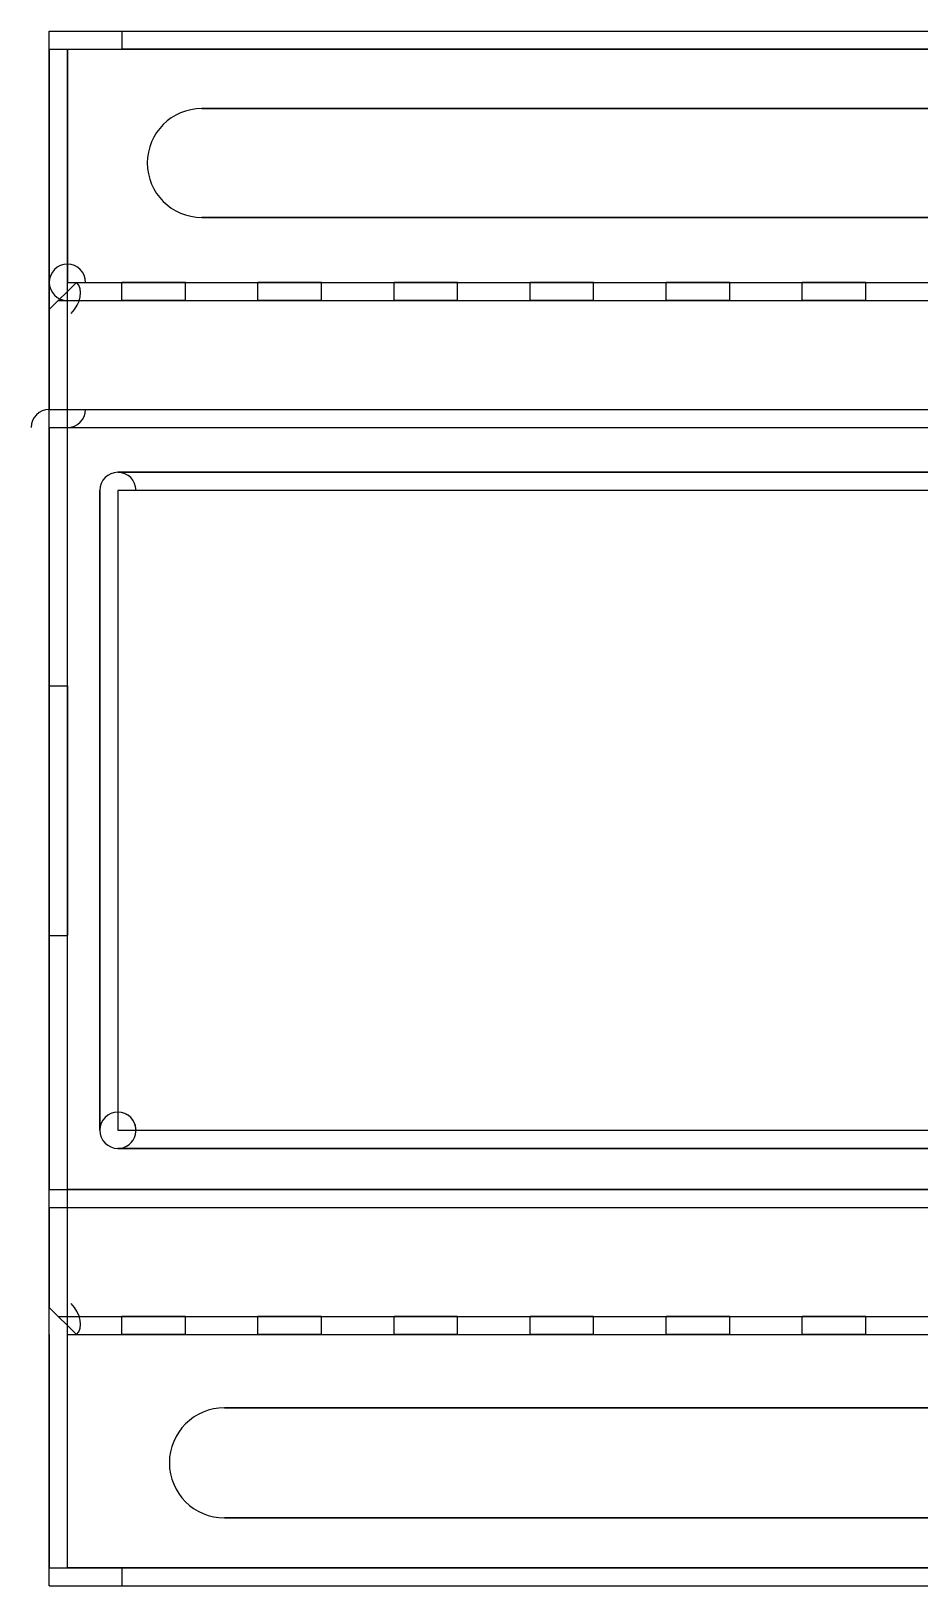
# Model space of a CAD drawing. Header units: millimetres. Extents: x -1 to 101, y -51 to 35.
# Drawn here: x -1 to 48, y -50.6 to 35.1 of the extents above; entities that cross this region are included whole.
import ezdxf

# ---------------------------------------------------------------- set-up
doc = ezdxf.new("R2010")
doc.units = ezdxf.units.MM
doc.layers.add('Pocket005', color=7, linetype='CONTINUOUS')

msp = doc.modelspace()

# ---------------------------------------------------------------- linework, layer by layer
at = {"layer": 'Pocket005'}
for p, q in [((0, -50.582), (0, 35.118)), ((0, 35.118), (0, 35.118, 17)), ((0, -50.582), (0, 35.118)), ((0, 35.118), (4, 35.118)), ((0, 35.118), (0, 35.118, 17)), ((0, 35.118, 17), (100, 35.118, 17)), ((0, 35.118), (4, 35.118)), ((0, 35.118, 17), (100, 35.118, 17)), ((4, 35.118), (4, 34.118)), ((4, 35.118), (4, 35.118, 11.6)), ((4, 35.118, 11.6), (95.85, 35.118, 11.6)), ((4, 35.118), (4, 35.118, 11.6)), ((4, 35.118, 11.6), (4, 34.118, 11.6)), ((4, 35.118), (4, 34.118)), ((4, 35.118, 11.6), (95.85, 35.118, 11.6)), ((4, 35.118, 11.6), (4, 34.118, 11.6)), ((0, 34.118, 18), (0, 21.268, 18)), ((0, 34.118, 18), (100, 34.118, 18)), ((0, 34.118, 18), (0, 21.268, 18)), ((0, 34.118, 18), (100, 34.118, 18)), ((1, 34.118), (4, 34.118)), ((1, -49.582), (1, 34.118)), ((1, 34.118), (1, 34.118, 17)), ((1, 34.118, 17), (99, 34.118, 17)), ((1, 34.118), (4, 34.118)), ((1, -49.582), (1, 34.118)), ((1, 34.118), (1, 34.118, 17)), ((1, 34.118, 17), (1, 21.268, 17)), ((1, 34.118, 17), (1, 21.268, 17)), ((1, 34.118, 17), (99, 34.118, 17)), ((4, 34.118, 11.6), (4, 34.118)), ((95.85, 34.118, 11.6), (4, 34.118, 11.6)), ((4, 34.118, 11.6), (4, 34.118)), ((95.85, 34.118, 11.6), (4, 34.118, 11.6)), ((8.4, 30.848, 18), (92.916, 30.848, 18)), ((8.4, 30.848, 18), (92.916, 30.848, 18)), ((92.916, 30.848, 17), (8.4, 30.848, 17)), ((8.4, 30.848, 18), (8.4, 30.848, 17)), ((8.4, 30.848, 18), (8.4, 30.848, 17)), ((92.916, 30.848, 17), (8.4, 30.848, 17)), ((8.4, 24.852, 18), (92.916, 24.852, 18)), ((8.4, 24.852, 18), (92.916, 24.852, 18)), ((92.916, 24.852, 17), (8.4, 24.852, 17)), ((8.4, 24.852, 18), (8.4, 24.852, 17)), ((8.4, 24.852, 18), (8.4, 24.852, 17)), ((92.916, 24.852, 17), (8.4, 24.852, 17)), ((0, 21.268, 18), (0, 19.768, 18)), ((0, 21.268, 18), (0, 19.768, 18)), ((0, 19.768, 18), (1.5, 21.268, 18)), ((0, 19.768, 18), (1.5, 21.268, 18)), ((1, 21.268, 17), (99, 21.268, 17)), ((1, 21.268, 17), (99, 21.268, 17)), ((1.5, 21.268, 18), (98.5, 21.268, 18)), ((1.5, 21.268, 18), (1.5, 21.268, 36)), ((1.5, 21.268, 18), (1.5, 21.268, 36)), ((1.5, 21.268, 36), (98.5, 21.268, 36)), ((1.5, 21.268, 18), (98.5, 21.268, 18)), ((1.5, 21.268, 36), (98.5, 21.268, 36)), ((4, 21.268, 33.031), (4, 21.268, 20.031)), ((4, 21.268, 20.031), (7.5, 21.268, 20.031)), ((7.5, 21.268, 33.031), (4, 21.268, 33.031)), ((4, 20.268, 20.031), (4, 21.268, 20.031)), ((4, 21.268, 33.031), (4, 21.268, 20.031)), ((4, 20.268, 33.031), (4, 21.268, 33.031)), ((4, 21.268, 20.031), (7.5, 21.268, 20.031)), ((4, 20.268, 20.031), (4, 21.268, 20.031)), ((4, 20.268, 33.031), (4, 21.268, 33.031)), ((7.5, 21.268, 33.031), (4, 21.268, 33.031)), ((7.5, 21.268, 20.031), (7.5, 21.268, 33.031)), ((7.5, 20.268, 20.031), (7.5, 21.268, 20.031)), ((7.5, 20.268, 33.031), (7.5, 21.268, 33.031)), ((7.5, 21.268, 20.031), (7.5, 21.268, 33.031)), ((7.5, 20.268, 20.031), (7.5, 21.268, 20.031)), ((7.5, 20.268, 33.031), (7.5, 21.268, 33.031)), ((11.5, 21.268, 32.696), (11.5, 21.268, 19.696)), ((11.5, 21.268, 19.696), (15, 21.268, 19.696)), ((15, 21.268, 32.696), (11.5, 21.268, 32.696)), ((11.5, 20.268, 19.696), (11.5, 21.268, 19.696)), ((11.5, 21.268, 32.696), (11.5, 21.268, 19.696)), ((11.5, 20.268, 32.696), (11.5, 21.268, 32.696)), ((11.5, 21.268, 19.696), (15, 21.268, 19.696)), ((11.5, 20.268, 19.696), (11.5, 21.268, 19.696)), ((11.5, 20.268, 32.696), (11.5, 21.268, 32.696)), ((15, 21.268, 32.696), (11.5, 21.268, 32.696)), ((15, 21.268, 19.696), (15, 21.268, 32.696)), ((15, 20.268, 19.696), (15, 21.268, 19.696)), ((15, 20.268, 32.696), (15, 21.268, 32.696)), ((15, 21.268, 19.696), (15, 21.268, 32.696)), ((15, 20.268, 19.696), (15, 21.268, 19.696)), ((15, 20.268, 32.696), (15, 21.268, 32.696)), ((19, 21.268, 33.09), (19, 21.268, 20.09)), ((19, 21.268, 20.09), (22.5, 21.268, 20.09)), ((22.5, 21.268, 33.09), (19, 21.268, 33.09)), ((19, 20.268, 20.09), (19, 21.268, 20.09)), ((19, 21.268, 33.09), (19, 21.268, 20.09)), ((19, 20.268, 33.09), (19, 21.268, 33.09)), ((19, 21.268, 20.09), (22.5, 21.268, 20.09)), ((19, 20.268, 20.09), (19, 21.268, 20.09)), ((19, 20.268, 33.09), (19, 21.268, 33.09)), ((22.5, 21.268, 33.09), (19, 21.268, 33.09)), ((22.5, 21.268, 20.09), (22.5, 21.268, 33.09)), ((22.5, 20.268, 20.09), (22.5, 21.268, 20.09)), ((22.5, 20.268, 33.09), (22.5, 21.268, 33.09)), ((22.5, 21.268, 20.09), (22.5, 21.268, 33.09)), ((22.5, 20.268, 20.09), (22.5, 21.268, 20.09)), ((22.5, 20.268, 33.09), (22.5, 21.268, 33.09)), ((26.5, 21.268, 32.696), (26.5, 21.268, 19.696)), ((26.5, 21.268, 19.696), (30, 21.268, 19.696)), ((30, 21.268, 32.696), (26.5, 21.268, 32.696)), ((26.5, 20.268, 19.696), (26.5, 21.268, 19.696)), ((26.5, 21.268, 32.696), (26.5, 21.268, 19.696)), ((26.5, 20.268, 32.696), (26.5, 21.268, 32.696)), ((26.5, 21.268, 19.696), (30, 21.268, 19.696)), ((26.5, 20.268, 19.696), (26.5, 21.268, 19.696)), ((26.5, 20.268, 32.696), (26.5, 21.268, 32.696)), ((30, 21.268, 32.696), (26.5, 21.268, 32.696)), ((30, 21.268, 19.696), (30, 21.268, 32.696)), ((30, 20.268, 19.696), (30, 21.268, 19.696)), ((30, 20.268, 32.696), (30, 21.268, 32.696)), ((30, 21.268, 19.696), (30, 21.268, 32.696)), ((30, 20.268, 19.696), (30, 21.268, 19.696)), ((30, 20.268, 32.696), (30, 21.268, 32.696)), ((34, 21.268, 32.872), (34, 21.268, 19.872)), ((34, 21.268, 19.872), (37.5, 21.268, 19.872)), ((37.5, 21.268, 32.872), (34, 21.268, 32.872)), ((34, 20.268, 19.872), (34, 21.268, 19.872)), ((34, 21.268, 32.872), (34, 21.268, 19.872)), ((34, 20.268, 32.872), (34, 21.268, 32.872)), ((34, 21.268, 19.872), (37.5, 21.268, 19.872)), ((34, 20.268, 19.872), (34, 21.268, 19.872)), ((34, 20.268, 32.872), (34, 21.268, 32.872)), ((37.5, 21.268, 32.872), (34, 21.268, 32.872)), ((37.5, 21.268, 19.872), (37.5, 21.268, 32.872)), ((37.5, 20.268, 19.872), (37.5, 21.268, 19.872)), ((37.5, 20.268, 32.872), (37.5, 21.268, 32.872)), ((37.5, 21.268, 19.872), (37.5, 21.268, 32.872)), ((37.5, 20.268, 19.872), (37.5, 21.268, 19.872)), ((37.5, 20.268, 32.872), (37.5, 21.268, 32.872)), ((41.5, 21.268, 32.872), (41.5, 21.268, 19.872)), ((41.5, 21.268, 19.872), (45, 21.268, 19.872)), ((45, 21.268, 32.872), (41.5, 21.268, 32.872)), ((41.5, 20.268, 19.872), (41.5, 21.268, 19.872)), ((41.5, 21.268, 32.872), (41.5, 21.268, 19.872)), ((41.5, 20.268, 32.872), (41.5, 21.268, 32.872)), ((41.5, 21.268, 19.872), (45, 21.268, 19.872)), ((41.5, 20.268, 19.872), (41.5, 21.268, 19.872)), ((41.5, 20.268, 32.872), (41.5, 21.268, 32.872)), ((45, 21.268, 32.872), (41.5, 21.268, 32.872)), ((45, 21.268, 19.872), (45, 21.268, 32.872)), ((45, 20.268, 19.872), (45, 21.268, 19.872)), ((45, 20.268, 32.872), (45, 21.268, 32.872)), ((45, 21.268, 19.872), (45, 21.268, 32.872)), ((45, 20.268, 19.872), (45, 21.268, 19.872)), ((45, 20.268, 32.872), (45, 21.268, 32.872)), ((0, 19.768, 37), (0.5, 20.268, 37)), ((0, 19.768, 37), (0.5, 20.268, 37)), ((0, 19.768, 18), (0, 19.768, 37)), ((0, 19.768, 37), (0, 14.268, 37)), ((0, 19.768, 18), (0, 19.768, 37)), ((0, 19.768, 37), (0, 14.268, 37)), ((0.5, 20.268, 37), (99.5, 20.268, 37)), ((0.5, 20.268, 37), (99.5, 20.268, 37)), ((1, 20.268, 36), (1, 20.268, 18)), ((1, 14.268, 36), (1, 20.268, 36)), ((1, 20.268, 18), (99, 20.268, 18)), ((1, 20.268, 18), (99, 20.268, 18)), ((1, 20.268, 36), (1, 20.268, 18)), ((1, 20.268, 36), (99, 20.268, 36)), ((1, 14.268, 36), (1, 20.268, 36)), ((1, 20.268, 36), (99, 20.268, 36)), ((4, 20.268, 33.031), (4, 20.268, 20.031)), ((4, 20.268, 20.031), (7.5, 20.268, 20.031)), ((7.5, 20.268, 33.031), (4, 20.268, 33.031)), ((4, 20.268, 33.031), (4, 20.268, 20.031)), ((4, 20.268, 20.031), (7.5, 20.268, 20.031)), ((7.5, 20.268, 33.031), (4, 20.268, 33.031)), ((7.5, 20.268, 20.031), (7.5, 20.268, 33.031)), ((7.5, 20.268, 20.031), (7.5, 20.268, 33.031)), ((11.5, 20.268, 32.696), (11.5, 20.268, 19.696)), ((11.5, 20.268, 19.696), (15, 20.268, 19.696)), ((15, 20.268, 32.696), (11.5, 20.268, 32.696)), ((11.5, 20.268, 32.696), (11.5, 20.268, 19.696)), ((11.5, 20.268, 19.696), (15, 20.268, 19.696)), ((15, 20.268, 32.696), (11.5, 20.268, 32.696)), ((15, 20.268, 19.696), (15, 20.268, 32.696)), ((15, 20.268, 19.696), (15, 20.268, 32.696)), ((19, 20.268, 33.09), (19, 20.268, 20.09)), ((19, 20.268, 20.09), (22.5, 20.268, 20.09)), ((22.5, 20.268, 33.09), (19, 20.268, 33.09)), ((19, 20.268, 33.09), (19, 20.268, 20.09)), ((19, 20.268, 20.09), (22.5, 20.268, 20.09)), ((22.5, 20.268, 33.09), (19, 20.268, 33.09)), ((22.5, 20.268, 20.09), (22.5, 20.268, 33.09)), ((22.5, 20.268, 20.09), (22.5, 20.268, 33.09)), ((26.5, 20.268, 32.696), (26.5, 20.268, 19.696)), ((26.5, 20.268, 19.696), (30, 20.268, 19.696)), ((30, 20.268, 32.696), (26.5, 20.268, 32.696)), ((26.5, 20.268, 32.696), (26.5, 20.268, 19.696)), ((26.5, 20.268, 19.696), (30, 20.268, 19.696)), ((30, 20.268, 32.696), (26.5, 20.268, 32.696)), ((30, 20.268, 19.696), (30, 20.268, 32.696)), ((30, 20.268, 19.696), (30, 20.268, 32.696)), ((34, 20.268, 32.872), (34, 20.268, 19.872)), ((34, 20.268, 19.872), (37.5, 20.268, 19.872)), ((37.5, 20.268, 32.872), (34, 20.268, 32.872)), ((34, 20.268, 32.872), (34, 20.268, 19.872)), ((34, 20.268, 19.872), (37.5, 20.268, 19.872)), ((37.5, 20.268, 32.872), (34, 20.268, 32.872)), ((37.5, 20.268, 19.872), (37.5, 20.268, 32.872)), ((37.5, 20.268, 19.872), (37.5, 20.268, 32.872)), ((41.5, 20.268, 32.872), (41.5, 20.268, 19.872)), ((41.5, 20.268, 19.872), (45, 20.268, 19.872)), ((45, 20.268, 32.872), (41.5, 20.268, 32.872)), ((41.5, 20.268, 32.872), (41.5, 20.268, 19.872)), ((41.5, 20.268, 19.872), (45, 20.268, 19.872)), ((45, 20.268, 32.872), (41.5, 20.268, 32.872)), ((45, 20.268, 19.872), (45, 20.268, 32.872)), ((45, 20.268, 19.872), (45, 20.268, 32.872)), ((0, 14.268, 37), (0, 14.268, 48)), ((0, 14.268, 48), (100, 14.268, 48)), ((0, 14.268, 37), (0, 14.268, 48)), ((0, 14.268, 48), (100, 14.268, 48)), ((0, 14.268, 37), (100, 14.268, 37)), ((0, 14.268, 37), (100, 14.268, 37)), ((1, 14.268, 36), (99, 14.268, 36)), ((1, 14.268, 36), (99, 14.268, 36)), ((0, 13.268, 49), (0, -28.732, 49)), ((0, 13.268, 49), (0, -28.732, 49)), ((0, 13.268, 49), (100, 13.268, 49)), ((0, 13.268, 49), (100, 13.268, 49)), ((1, 13.268, 48), (1, 13.268, 37)), ((1, -28.732, 48), (1, 13.268, 48)), ((1, 13.268, 37), (99, 13.268, 37)), ((1, 13.268, 37), (99, 13.268, 37)), ((1, 13.268, 48), (99, 13.268, 48)), ((1, 13.268, 48), (1, 13.268, 37)), ((1, -28.732, 48), (1, 13.268, 48)), ((1, 13.268, 48), (99, 13.268, 48)), ((3.781, 10.799, 48), (96.759, 10.799, 48)), ((96.759, 10.799, 46), (3.781, 10.799, 46)), ((3.781, 10.799, 48), (3.781, 10.799, 46)), ((3.781, 10.799, 48), (96.759, 10.799, 48)), ((3.781, 10.799, 48), (3.781, 10.799, 46)), ((96.759, 10.799, 46), (3.781, 10.799, 46)), ((2.781, -25.467, 48), (2.781, 9.799, 48)), ((2.781, 9.799, 48), (2.781, 9.799, 46)), ((2.781, 9.799, 48), (2.781, 9.799, 46)), ((2.781, 9.799, 46), (2.781, -25.467, 46)), ((2.781, -25.467, 48), (2.781, 9.799, 48)), ((2.781, 9.799, 46), (2.781, -25.467, 46)), ((3.781, 9.799, 49), (3.781, -25.467, 49)), ((96.759, 9.799, 49), (3.781, 9.799, 49)), ((3.781, 9.799, 49), (3.781, 9.799, 46)), ((3.781, 9.799, 49), (3.781, -25.467, 49)), ((3.781, 9.799, 46), (3.781, -25.467, 46)), ((3.781, 9.799, 49), (3.781, 9.799, 46)), ((96.759, 9.799, 49), (3.781, 9.799, 49)), ((96.759, 9.799, 46), (3.781, 9.799, 46)), ((96.759, 9.799, 46), (3.781, 9.799, 46)), ((3.781, 9.799, 46), (3.781, -25.467, 46)), ((96.759, 9.799, 45), (3.781, 9.799, 45)), ((3.781, 9.799, 45), (3.781, -25.467, 45)), ((96.759, 9.799, 45), (3.781, 9.799, 45)), ((3.781, 9.799, 45), (3.781, -25.467, 45)), ((0, -14.735, 6.014), (0, -0.962, 6.014)), ((0, -0.962, 3.228), (0, -14.735, 3.228)), ((0, -0.962, 6.014), (0, -0.962, 3.228)), ((0, -14.735, 6.014), (0, -0.962, 6.014)), ((0, -0.962, 6.014), (1, -0.962, 6.014)), ((0, -0.962, 3.228), (0, -14.735, 3.228)), ((0, -0.962, 3.228), (1, -0.962, 3.228)), ((0, -0.962, 6.014), (0, -0.962, 3.228)), ((0, -0.962, 3.228), (1, -0.962, 3.228)), ((0, -0.962, 6.014), (1, -0.962, 6.014)), ((1, -0.962, 6.014), (1, -14.735, 6.014)), ((1, -14.735, 3.228), (1, -0.962, 3.228)), ((1, -0.962, 3.228), (1, -0.962, 6.014)), ((1, -0.962, 3.228), (1, -0.962, 6.014)), ((1, -0.962, 6.014), (1, -14.735, 6.014)), ((1, -14.735, 3.228), (1, -0.962, 3.228)), ((0, -14.735, 3.228), (0, -14.735, 6.014)), ((0, -14.735, 6.014), (1, -14.735, 6.014)), ((0, -14.735, 3.228), (0, -14.735, 6.014)), ((0, -14.735, 6.014), (1, -14.735, 6.014)), ((0, -14.735, 3.228), (1, -14.735, 3.228)), ((0, -14.735, 3.228), (1, -14.735, 3.228)), ((1, -14.735, 6.014), (1, -14.735, 3.228)), ((1, -14.735, 6.014), (1, -14.735, 3.228)), ((2.781, -25.467, 48), (2.781, -25.467, 46)), ((2.781, -25.467, 48), (2.781, -25.467, 46)), ((3.781, -25.467, 49), (96.759, -25.467, 49)), ((3.781, -25.467, 49), (3.781, -25.467, 46)), ((3.781, -25.467, 49), (96.759, -25.467, 49)), ((3.781, -25.467, 46), (96.759, -25.467, 46)), ((3.781, -25.467, 49), (3.781, -25.467, 46)), ((3.781, -25.467, 46), (96.759, -25.467, 46)), ((3.781, -25.467, 45), (96.759, -25.467, 45)), ((3.781, -25.467, 45), (96.759, -25.467, 45)), ((96.759, -26.467, 48), (3.781, -26.467, 48)), ((3.781, -26.467, 48), (3.781, -26.467, 46)), ((3.781, -26.467, 48), (3.781, -26.467, 46)), ((3.781, -26.467, 46), (96.759, -26.467, 46)), ((96.759, -26.467, 48), (3.781, -26.467, 48)), ((3.781, -26.467, 46), (96.759, -26.467, 46)), ((0, -28.732, 49), (100, -28.732, 49)), ((0, -28.732, 49), (100, -28.732, 49)), ((1, -28.732, 48), (1, -28.732, 37)), ((1, -28.732, 37), (99, -28.732, 37)), ((1, -28.732, 37), (99, -28.732, 37)), ((99, -28.732, 48), (1, -28.732, 48)), ((1, -28.732, 48), (1, -28.732, 37)), ((99, -28.732, 48), (1, -28.732, 48)), ((0, -29.732, 37), (0, -35.232, 37)), ((0, -29.732, 37), (0, -29.732, 48)), ((0, -29.732, 37), (0, -35.232, 37)), ((0, -29.732, 37), (100, -29.732, 37)), ((0, -29.732, 37), (0, -29.732, 48)), ((0, -29.732, 48), (100, -29.732, 48)), ((0, -29.732, 37), (100, -29.732, 37)), ((0, -29.732, 48), (100, -29.732, 48)), ((1, -35.732, 36), (1, -29.732, 36)), ((1, -29.732, 36), (99, -29.732, 36)), ((1, -35.732, 36), (1, -29.732, 36)), ((1, -29.732, 36), (99, -29.732, 36)), ((0, -36.732, 18), (0, -35.232, 18)), ((0, -35.232, 37), (0, -35.232, 18)), ((0, -36.732, 18), (0, -35.232, 18)), ((0, -35.232, 18), (1.5, -36.732, 18)), ((0, -35.232, 37), (0.5, -35.732, 37)), ((0, -35.232, 37), (0, -35.232, 18)), ((0, -35.232, 18), (1.5, -36.732, 18)), ((0, -35.232, 37), (0.5, -35.732, 37)), ((0.5, -35.732, 37), (99.5, -35.732, 37)), ((0.5, -35.732, 37), (99.5, -35.732, 37)), ((1, -35.732, 18), (1, -35.732, 36)), ((1, -35.732, 18), (99, -35.732, 18)), ((1, -35.732, 18), (99, -35.732, 18)), ((1, -35.732, 18), (1, -35.732, 36)), ((1, -35.732, 36), (99, -35.732, 36)), ((1, -35.732, 36), (99, -35.732, 36)), ((4, -36.732, 33.031), (4, -35.732, 33.031)), ((4, -35.732, 33.031), (7.5, -35.732, 33.031)), ((7.5, -35.732, 20.031), (4, -35.732, 20.031)), ((4, -36.732, 20.031), (4, -35.732, 20.031)), ((4, -36.732, 20.031), (4, -35.732, 20.031)), ((4, -35.732, 20.031), (4, -35.732, 33.031)), ((4, -36.732, 33.031), (4, -35.732, 33.031)), ((4, -35.732, 20.031), (4, -35.732, 33.031)), ((4, -35.732, 33.031), (7.5, -35.732, 33.031)), ((7.5, -35.732, 20.031), (4, -35.732, 20.031)), ((7.5, -36.732, 33.031), (7.5, -35.732, 33.031)), ((7.5, -36.732, 33.031), (7.5, -35.732, 33.031)), ((7.5, -35.732, 33.031), (7.5, -35.732, 20.031)), ((7.5, -36.732, 20.031), (7.5, -35.732, 20.031)), ((7.5, -36.732, 20.031), (7.5, -35.732, 20.031)), ((7.5, -35.732, 33.031), (7.5, -35.732, 20.031)), ((11.5, -36.732, 32.696), (11.5, -35.732, 32.696)), ((11.5, -35.732, 32.696), (15, -35.732, 32.696)), ((15, -35.732, 19.696), (11.5, -35.732, 19.696)), ((11.5, -36.732, 19.696), (11.5, -35.732, 19.696)), ((11.5, -36.732, 19.696), (11.5, -35.732, 19.696)), ((11.5, -35.732, 19.696), (11.5, -35.732, 32.696)), ((11.5, -36.732, 32.696), (11.5, -35.732, 32.696)), ((11.5, -35.732, 19.696), (11.5, -35.732, 32.696)), ((11.5, -35.732, 32.696), (15, -35.732, 32.696)), ((15, -35.732, 19.696), (11.5, -35.732, 19.696)), ((15, -36.732, 32.696), (15, -35.732, 32.696)), ((15, -36.732, 32.696), (15, -35.732, 32.696)), ((15, -35.732, 32.696), (15, -35.732, 19.696)), ((15, -36.732, 19.696), (15, -35.732, 19.696)), ((15, -36.732, 19.696), (15, -35.732, 19.696)), ((15, -35.732, 32.696), (15, -35.732, 19.696)), ((19, -36.732, 33.09), (19, -35.732, 33.09)), ((19, -35.732, 33.09), (22.5, -35.732, 33.09)), ((22.5, -35.732, 20.09), (19, -35.732, 20.09)), ((19, -36.732, 20.09), (19, -35.732, 20.09)), ((19, -36.732, 20.09), (19, -35.732, 20.09)), ((19, -35.732, 20.09), (19, -35.732, 33.09)), ((19, -36.732, 33.09), (19, -35.732, 33.09)), ((19, -35.732, 20.09), (19, -35.732, 33.09)), ((19, -35.732, 33.09), (22.5, -35.732, 33.09)), ((22.5, -35.732, 20.09), (19, -35.732, 20.09)), ((22.5, -36.732, 33.09), (22.5, -35.732, 33.09)), ((22.5, -36.732, 33.09), (22.5, -35.732, 33.09)), ((22.5, -35.732, 33.09), (22.5, -35.732, 20.09)), ((22.5, -36.732, 20.09), (22.5, -35.732, 20.09)), ((22.5, -36.732, 20.09), (22.5, -35.732, 20.09)), ((22.5, -35.732, 33.09), (22.5, -35.732, 20.09)), ((26.5, -36.732, 32.696), (26.5, -35.732, 32.696)), ((26.5, -35.732, 32.696), (30, -35.732, 32.696)), ((30, -35.732, 19.696), (26.5, -35.732, 19.696)), ((26.5, -36.732, 19.696), (26.5, -35.732, 19.696)), ((26.5, -36.732, 19.696), (26.5, -35.732, 19.696)), ((26.5, -35.732, 19.696), (26.5, -35.732, 32.696)), ((26.5, -36.732, 32.696), (26.5, -35.732, 32.696)), ((26.5, -35.732, 19.696), (26.5, -35.732, 32.696)), ((26.5, -35.732, 32.696), (30, -35.732, 32.696)), ((30, -35.732, 19.696), (26.5, -35.732, 19.696)), ((30, -36.732, 32.696), (30, -35.732, 32.696)), ((30, -36.732, 32.696), (30, -35.732, 32.696)), ((30, -35.732, 32.696), (30, -35.732, 19.696)), ((30, -36.732, 19.696), (30, -35.732, 19.696)), ((30, -36.732, 19.696), (30, -35.732, 19.696)), ((30, -35.732, 32.696), (30, -35.732, 19.696)), ((34, -36.732, 32.872), (34, -35.732, 32.872)), ((34, -35.732, 32.872), (37.5, -35.732, 32.872)), ((37.5, -35.732, 19.872), (34, -35.732, 19.872)), ((34, -36.732, 19.872), (34, -35.732, 19.872)), ((34, -36.732, 19.872), (34, -35.732, 19.872)), ((34, -35.732, 19.872), (34, -35.732, 32.872)), ((34, -36.732, 32.872), (34, -35.732, 32.872)), ((34, -35.732, 19.872), (34, -35.732, 32.872)), ((34, -35.732, 32.872), (37.5, -35.732, 32.872)), ((37.5, -35.732, 19.872), (34, -35.732, 19.872)), ((37.5, -36.732, 32.872), (37.5, -35.732, 32.872)), ((37.5, -36.732, 32.872), (37.5, -35.732, 32.872)), ((37.5, -35.732, 32.872), (37.5, -35.732, 19.872)), ((37.5, -36.732, 19.872), (37.5, -35.732, 19.872)), ((37.5, -36.732, 19.872), (37.5, -35.732, 19.872)), ((37.5, -35.732, 32.872), (37.5, -35.732, 19.872)), ((41.5, -36.732, 32.872), (41.5, -35.732, 32.872)), ((41.5, -35.732, 32.872), (45, -35.732, 32.872)), ((45, -35.732, 19.872), (41.5, -35.732, 19.872)), ((41.5, -36.732, 19.872), (41.5, -35.732, 19.872)), ((41.5, -36.732, 19.872), (41.5, -35.732, 19.872)), ((41.5, -35.732, 19.872), (41.5, -35.732, 32.872)), ((41.5, -36.732, 32.872), (41.5, -35.732, 32.872)), ((41.5, -35.732, 19.872), (41.5, -35.732, 32.872)), ((41.5, -35.732, 32.872), (45, -35.732, 32.872)), ((45, -35.732, 19.872), (41.5, -35.732, 19.872)), ((45, -36.732, 32.872), (45, -35.732, 32.872)), ((45, -36.732, 32.872), (45, -35.732, 32.872)), ((45, -35.732, 32.872), (45, -35.732, 19.872)), ((45, -36.732, 19.872), (45, -35.732, 19.872)), ((45, -36.732, 19.872), (45, -35.732, 19.872)), ((45, -35.732, 32.872), (45, -35.732, 19.872)), ((0, -36.732, 18), (0, -49.582, 18)), ((0, -36.732, 18), (0, -49.582, 18)), ((1, -49.582, 17), (1, -36.732, 17)), ((1, -36.732, 17), (99, -36.732, 17)), ((1, -49.582, 17), (1, -36.732, 17)), ((1, -36.732, 17), (99, -36.732, 17)), ((1.5, -36.732, 18), (98.5, -36.732, 18)), ((1.5, -36.732, 36), (1.5, -36.732, 18)), ((1.5, -36.732, 36), (1.5, -36.732, 18)), ((1.5, -36.732, 36), (98.5, -36.732, 36)), ((1.5, -36.732, 18), (98.5, -36.732, 18)), ((1.5, -36.732, 36), (98.5, -36.732, 36)), ((7.5, -36.732, 33.031), (4, -36.732, 33.031)), ((4, -36.732, 20.031), (7.5, -36.732, 20.031)), ((4, -36.732, 33.031), (4, -36.732, 20.031)), ((7.5, -36.732, 33.031), (4, -36.732, 33.031)), ((4, -36.732, 20.031), (7.5, -36.732, 20.031)), ((4, -36.732, 33.031), (4, -36.732, 20.031)), ((7.5, -36.732, 20.031), (7.5, -36.732, 33.031)), ((7.5, -36.732, 20.031), (7.5, -36.732, 33.031)), ((15, -36.732, 32.696), (11.5, -36.732, 32.696)), ((11.5, -36.732, 19.696), (15, -36.732, 19.696)), ((11.5, -36.732, 32.696), (11.5, -36.732, 19.696)), ((15, -36.732, 32.696), (11.5, -36.732, 32.696)), ((11.5, -36.732, 19.696), (15, -36.732, 19.696)), ((11.5, -36.732, 32.696), (11.5, -36.732, 19.696)), ((15, -36.732, 19.696), (15, -36.732, 32.696)), ((15, -36.732, 19.696), (15, -36.732, 32.696)), ((22.5, -36.732, 33.09), (19, -36.732, 33.09)), ((19, -36.732, 20.09), (22.5, -36.732, 20.09)), ((19, -36.732, 33.09), (19, -36.732, 20.09)), ((22.5, -36.732, 33.09), (19, -36.732, 33.09)), ((19, -36.732, 20.09), (22.5, -36.732, 20.09)), ((19, -36.732, 33.09), (19, -36.732, 20.09)), ((22.5, -36.732, 20.09), (22.5, -36.732, 33.09)), ((22.5, -36.732, 20.09), (22.5, -36.732, 33.09)), ((30, -36.732, 32.696), (26.5, -36.732, 32.696)), ((26.5, -36.732, 19.696), (30, -36.732, 19.696)), ((26.5, -36.732, 32.696), (26.5, -36.732, 19.696)), ((30, -36.732, 32.696), (26.5, -36.732, 32.696)), ((26.5, -36.732, 19.696), (30, -36.732, 19.696)), ((26.5, -36.732, 32.696), (26.5, -36.732, 19.696)), ((30, -36.732, 19.696), (30, -36.732, 32.696)), ((30, -36.732, 19.696), (30, -36.732, 32.696)), ((37.5, -36.732, 32.872), (34, -36.732, 32.872)), ((34, -36.732, 19.872), (37.5, -36.732, 19.872)), ((34, -36.732, 32.872), (34, -36.732, 19.872)), ((37.5, -36.732, 32.872), (34, -36.732, 32.872)), ((34, -36.732, 19.872), (37.5, -36.732, 19.872)), ((34, -36.732, 32.872), (34, -36.732, 19.872)), ((37.5, -36.732, 19.872), (37.5, -36.732, 32.872)), ((37.5, -36.732, 19.872), (37.5, -36.732, 32.872)), ((45, -36.732, 32.872), (41.5, -36.732, 32.872)), ((41.5, -36.732, 19.872), (45, -36.732, 19.872)), ((41.5, -36.732, 32.872), (41.5, -36.732, 19.872)), ((45, -36.732, 32.872), (41.5, -36.732, 32.872)), ((41.5, -36.732, 19.872), (45, -36.732, 19.872)), ((41.5, -36.732, 32.872), (41.5, -36.732, 19.872)), ((45, -36.732, 19.872), (45, -36.732, 32.872)), ((45, -36.732, 19.872), (45, -36.732, 32.872)), ((9.656, -40.763, 18), (92.256, -40.763, 18)), ((9.656, -40.763, 18), (92.256, -40.763, 18)), ((92.256, -40.763, 17), (9.656, -40.763, 17)), ((9.656, -40.763, 18), (9.656, -40.763, 17)), ((9.656, -40.763, 18), (9.656, -40.763, 17)), ((92.256, -40.763, 17), (9.656, -40.763, 17)), ((9.656, -46.836, 18), (92.256, -46.836, 18)), ((9.656, -46.836, 18), (92.256, -46.836, 18)), ((92.256, -46.836, 17), (9.656, -46.836, 17)), ((9.656, -46.836, 18), (9.656, -46.836, 17)), ((9.656, -46.836, 18), (9.656, -46.836, 17)), ((92.256, -46.836, 17), (9.656, -46.836, 17)), ((0, -49.582, 18), (100, -49.582, 18)), ((0, -49.582, 18), (100, -49.582, 18)), ((1, -49.582), (4, -49.582)), ((1, -49.582), (1, -49.582, 17)), ((1, -49.582), (4, -49.582)), ((99, -49.582, 17), (1, -49.582, 17)), ((1, -49.582), (1, -49.582, 17)), ((99, -49.582, 17), (1, -49.582, 17)), ((4, -49.582), (4, -50.582)), ((4, -49.582), (4, -49.582, 11.6)), ((4, -49.582, 11.6), (4, -50.582, 11.6)), ((4, -49.582), (4, -50.582)), ((4, -49.582, 11.6), (95.85, -49.582, 11.6)), ((4, -49.582, 11.6), (4, -50.582, 11.6)), ((4, -49.582), (4, -49.582, 11.6)), ((4, -49.582, 11.6), (95.85, -49.582, 11.6)), ((0, -50.582, 17), (0, -50.582)), ((0, -50.582, 17), (100, -50.582, 17)), ((0, -50.582, 17), (0, -50.582)), ((0, -50.582, 17), (100, -50.582, 17)), ((0, -50.582), (4, -50.582)), ((0, -50.582), (4, -50.582)), ((4, -50.582), (4, -50.582, 11.6)), ((4, -50.582, 11.6), (95.85, -50.582, 11.6)), ((4, -50.582), (4, -50.582, 11.6)), ((4, -50.582, 11.6), (95.85, -50.582, 11.6))]:
    msp.add_line(p, q, dxfattribs=at)
for centre, radius, start, end in [((0, 34.118, 17), 0, 90, 180), ((0, 34.118, 17), 0, 90, 180), ((8.4, 27.85, 18), 2.998, 90, -90), ((8.4, 27.85, 18), 2.998, 90, -90), ((8.4, 27.85, 17), 2.998, 90, -90), ((8.4, 27.85, 17), 2.998, 90, -90), ((1, 21.268, 18), 1, 0, -90), ((1, 21.268, 18), 1, 0, -90), ((0, 13.268, 48), 1, 90, 180), ((0, 13.268, 48), 1, 90, 180), ((1, 14.268, 37), 1, -90, 0), ((1, 14.268, 37), 1, -90, 0), ((3.781, 9.799, 48), 1, 90, 180), ((3.781, 9.799, 46), 1, 90, 180), ((3.781, 9.799, 48), 1, 90, 180), ((3.781, 9.799, 46), 1, 90, 180), ((3.781, 9.799, 46), 1, 0, 180), ((3.781, 9.799, 46), 1, 0, 180), ((3.781, 9.799, 46), 1, 0, 90), ((3.781, 9.799, 46), 1, 0, 90), ((3.781, -25.467, 46), 1, 0, 180), ((3.781, -25.467, 46), 1, 0, 180), ((3.781, -25.467, 46), 1, -90, 63.43495), ((3.781, -25.467, 46), 1, -90, 63.43495), ((3.781, -25.467, 48), 1, -180, -90), ((3.781, -25.467, 46), 1, -180, -90), ((3.781, -25.467, 48), 1, -180, -90), ((3.781, -25.467, 46), 1, -180, -90), ((0, -28.732, 48), 0, -90.88693, -90), ((0, -28.732, 48), 0, -90.88693, -90), ((1, -29.732, 37), 0, 0, 90), ((1, -29.732, 37), 0, 0, 90), ((1, -36.732, 18), 0, 0, 90), ((1, -36.732, 18), 0, 0, 90), ((9.656, -43.799, 18), 3.037, 90, -90), ((9.656, -43.799, 18), 3.037, 90, -90), ((9.656, -43.799, 17), 3.037, 90, -90), ((9.656, -43.799, 17), 3.037, 90, -90), ((0, -49.582, 17), 0, -90.88693, -90), ((0, -49.582, 17), 0, -90.88693, -90)]:
    msp.add_arc(centre, radius, start, end, dxfattribs=at)
for centre, major_axis, start_param, end_param in [((0.5, 20.268, 36), (1, 1), 4.712389, 0), ((0.5, 20.268, 36), (1, 1), 4.712389, 0), ((0.5, -35.732, 36), (1, -1), 0, -4.712389), ((0.5, -35.732, 36), (1, -1), 0, -4.712389)]:
    msp.add_ellipse(centre, major_axis=major_axis, ratio=0.707107, start_param=start_param, end_param=end_param, dxfattribs=at)

doc.saveas('drawing.dxf')
